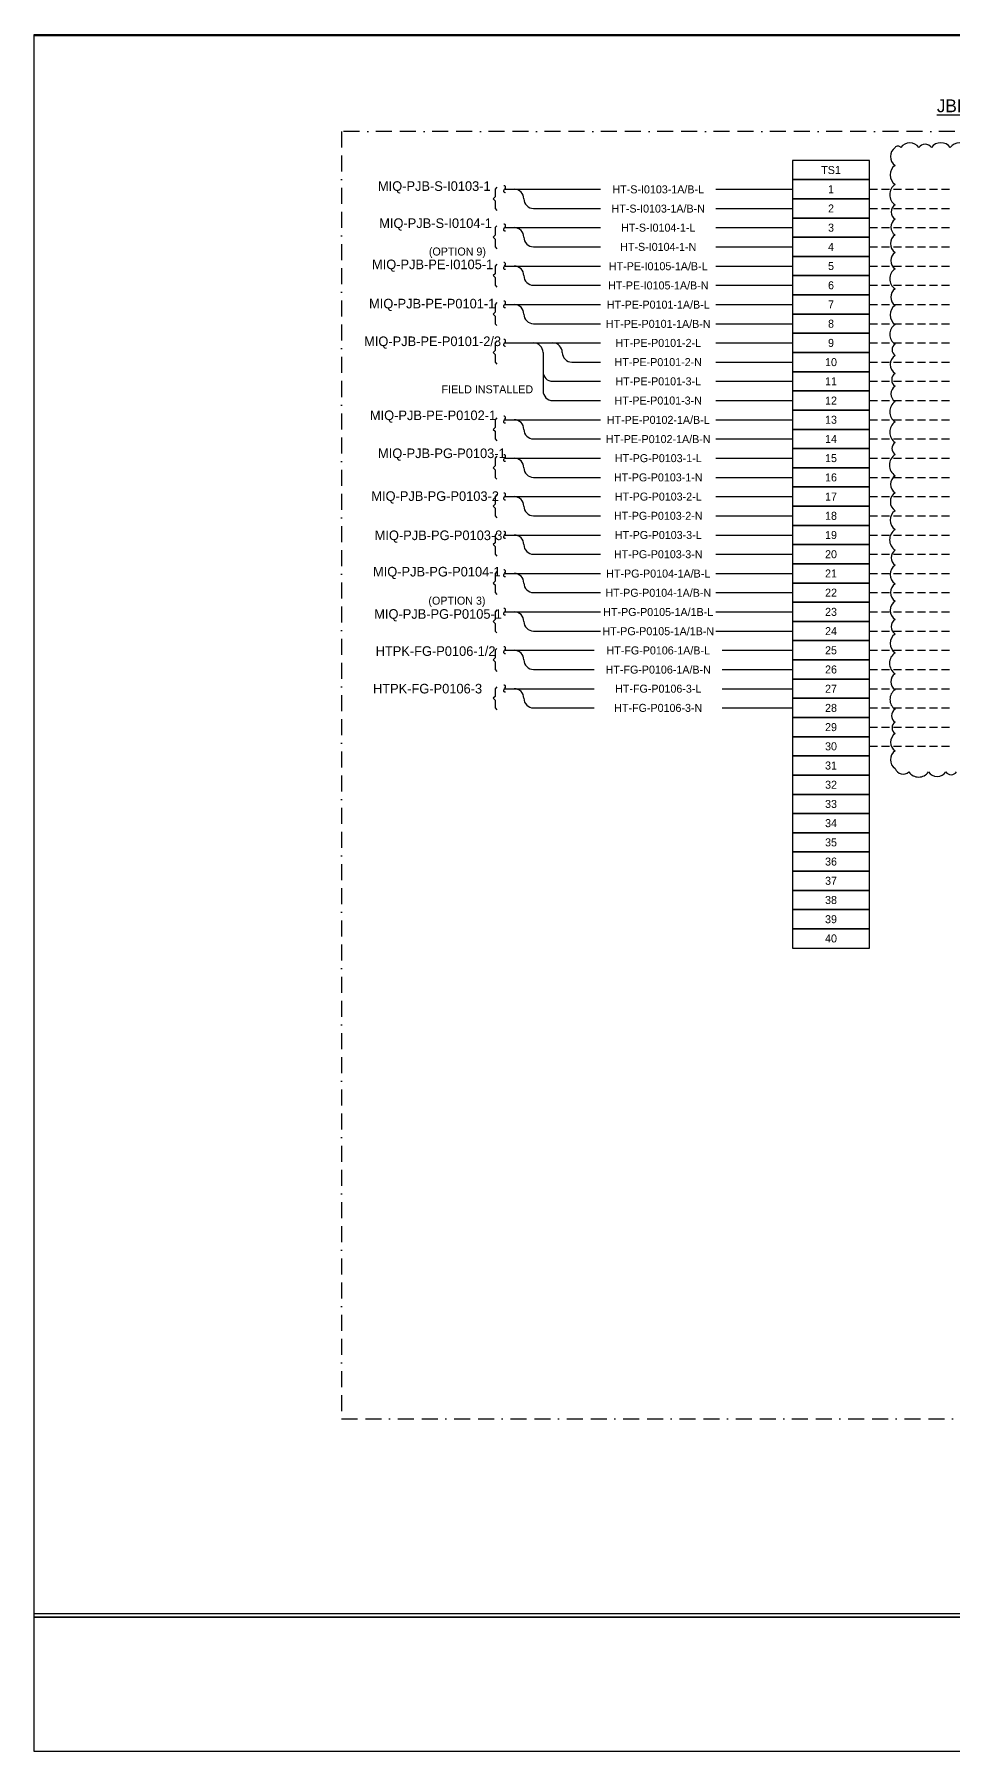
# Model space of a CAD drawing. Extents: x -790 to 844, y 0 to 794.
# Drawn here: x 0 to 287, y 0 to 536 of the extents above; entities that cross this region are included whole.
import ezdxf
from ezdxf.enums import TextEntityAlignment as Align

# ---------------------------------------------------------------- set-up
doc = ezdxf.new("R2010")
doc.units = 0
doc.header["$LTSCALE"] = 10
doc.header["$MEASUREMENT"] = 0
doc.linetypes.add('BORDER', pattern=[1.75, 0.5, -0.25, 0.5, -0.25, 0, -0.25])
doc.linetypes.add('HIDDEN', pattern=[0.375, 0.25, -0.125])
for name, color, linetype in [('(OPTION 3) TEXT-2', 2, 'Continuous'), ('(OPTION 3) WIRE-1', 1, 'Continuous'), ('(OPTION 9) TEXT-2', 2, 'Continuous'), ('(OPTION 9) WIRE-1', 1, 'Continuous'), ('(TAG SINGLE) TEXT-2', 2, 'Continuous'), ('EQUIP-ENCL', 7, 'BORDER'), ('FWIRE-1', 1, 'HIDDEN'), ('HOLD', 1, 'Continuous'), ('TERM-1', 1, 'Continuous'), ('TEXT-2', 2, 'Continuous'), ('TITLE', 7, 'Continuous'), ('WIRE-1', 1, 'Continuous')]:
    doc.layers.add(name, color=color, linetype=linetype)
doc.layers.add('View', color=251, linetype='Continuous', plot=False)
doc.styles.add('Scovan Elec', font='FRAMDCN.TTF')
doc.styles.get("Standard").update_dxf_attribs({"font": 'FRAMDCN.TTF'})

# ---------------------------------------------------------------- blocks, each defined once
blk = doc.blocks.new('*U10')
blk.add_lwpolyline([(-12, 3), (-12, -3), (12, -3), (12, 3)], close=True)
at = {"color": 2}
blk.add_attdef('TAG1', text='', height=2.5, dxfattribs=at).set_placement((0, 0), align=Align.MIDDLE)
blk = doc.blocks.new('G-WavyBreakline')
blk.add_open_spline([(-1.07, -0.3), (-1.08, -0.22), (-1.09, -0.05), (-0.97, 0.2), (-0.73, 0.31), (-0.46, 0.32), (-0.14, 0.12), (0.14, -0.12), (0.46, -0.32), (0.73, -0.31), (0.97, -0.2), (1.09, 0.05), (1.08, 0.22), (1.07, 0.3)], degree=3, knots=[0, 0, 0, 0, 0.23778, 0.504219, 0.769947, 1.007727, 1.273929, 1.868857, 2.135059, 2.372839, 2.638567, 2.905005, 3.142785, 3.142785, 3.142785, 3.142785])

msp = doc.modelspace()

# ---------------------------------------------------------------- linework, layer by layer
at = {"layer": '(OPTION 3) TEXT-2', "flags": 128}
msp.add_lwpolyline([(144.6, 368.6), (144, 368), (144, 365.6), (143.4, 365), (144, 364.4), (144, 362), (144.6, 361.4)], dxfattribs=at)
at = {"layer": '(OPTION 3) WIRE-1'}
for p, q in [((147, 368), (177, 368)), ((213, 368), (237, 368)), ((156, 362), (177, 362)), ((213, 362), (237, 362))]:
    msp.add_line(p, q, dxfattribs=at)
for centre, start, end in [((150, 365), 0, 90), ((156, 365), 180, 270)]:
    msp.add_arc(centre, 3, start, end, dxfattribs=at)
at = {"layer": '(OPTION 9) TEXT-2', "flags": 128}
msp.add_lwpolyline([(144.6, 476.6), (144, 476), (144, 473.6), (143.4, 473), (144, 472.4), (144, 470), (144.6, 469.4)], dxfattribs=at)
at = {"layer": '(OPTION 9) WIRE-1'}
for p, q in [((147, 476), (177, 476)), ((213, 476), (237, 476)), ((156, 470), (177, 470)), ((213, 470), (237, 470))]:
    msp.add_line(p, q, dxfattribs=at)
for centre, start, end in [((150, 473), 0, 90), ((156, 473), 180, 270)]:
    msp.add_arc(centre, 3, start, end, dxfattribs=at)
at = {"layer": 'EQUIP-ENCL'}
msp.add_line((96, 104), (612, 104), dxfattribs=at)
for points in [[(612, 104), (612, 506), (96, 506)], [(96, 506), (96, 104)]]:
    msp.add_lwpolyline(points, dxfattribs=at)
at = {"layer": 'FWIRE-1'}
for p, q in [((261, 488), (287, 488)), ((261, 482), (287, 482)), ((261, 476), (287, 476)), ((261, 470), (287, 470)), ((261, 464), (287, 464)), ((261, 458), (287, 458)), ((261, 452), (287, 452)), ((261, 446), (287, 446)), ((261, 440), (287, 440)), ((261, 434), (287, 434)), ((261, 428), (287, 428)), ((261, 422), (287, 422)), ((261, 416), (287, 416)), ((261, 410), (287, 410)), ((261, 404), (287, 404)), ((261, 398), (287, 398)), ((261, 392), (287, 392)), ((261, 386), (287, 386)), ((261, 380), (287, 380)), ((261, 374), (287, 374)), ((261, 368), (287, 368)), ((261, 362), (287, 362)), ((261, 356), (287, 356)), ((261, 350), (287, 350)), ((261, 344), (287, 344)), ((261, 338), (287, 338)), ((261, 332), (287, 332)), ((261, 326), (287, 326)), ((261, 320), (287, 320)), ((261, 314), (287, 314))]:
    msp.add_line(p, q, dxfattribs=at)
at = {"layer": 'HOLD'}
for points in [[(269, 501, 0.520567), (269, 495.43, 0.520567), (269, 489.49, 0.520567), (269, 483.11, 0.520567), (269, 478.64, 0.520567), (269, 473.73, 0.520567), (269, 468.26, 0.520567), (269, 463.12, 0.520567), (269, 456.89, 0.520567), (269, 451.72, 0.520567), (269, 445.77, 0.520567), (269, 439.6, 0.520567), (269, 436.09, 0.520567), (269, 430.45, 0.520567), (269, 426.48, 0.520567), (269, 421.65, 0.520567), (269, 415.32, 0.520567), (269, 408.92, 0.520567), (269, 405.16, 0.520567), (269, 398.51, 0.520567), (269, 393.2, 0.520567), (269, 387.58, 0.520567), (269, 381.74, 0.520567), (269, 375.24, 0.520567), (269, 370.56, 0.520567), (269, 364.76, 0.520567), (269, 359.33, 0.520567), (269, 353.61, 0.520567), (269, 349.07, 0.520567), (269, 343.23, 0.520567), (269, 336.67, 0.520567), (269, 331.68, 0.520567), (269, 325.57, 0.520567), (269, 321.55, 0.520567), (269, 317.97, 0.520567), (269, 312.56, 0.520567), (269, 307.05, 0.520567), (273.32, 306, 0.520567), (279.44, 306, 0.520567), (284.89, 306, 0.520567), (288.23, 306, 0.520567)], [(292.11, 501, 0.520567), (286.26, 501, 0.520567), (280.39, 501, 0.520567), (276.43, 501, 0.520567), (270.83, 501, 0.520567), (269, 501, 0.520567)]]:
    msp.add_lwpolyline(points, format="xyb", dxfattribs=at)
at = {"layer": 'TEXT-2', "flags": 128}
for points in [[(144.6, 488.6), (144, 488), (144, 485.6), (143.4, 485), (144, 484.4), (144, 482), (144.6, 481.4)], [(144.6, 464.6), (144, 464), (144, 461.6), (143.4, 461), (144, 460.4), (144, 458), (144.6, 457.4)], [(144.6, 452.6), (144, 452), (144, 449.6), (143.4, 449), (144, 448.4), (144, 446), (144.6, 445.4)], [(144.6, 440.6), (144, 440), (144, 437.6), (143.4, 437), (144, 436.4), (144, 434), (144.6, 433.4)], [(144.6, 416.6), (144, 416), (144, 413.6), (143.4, 413), (144, 412.4), (144, 410), (144.6, 409.4)], [(144.6, 404.6), (144, 404), (144, 401.6), (143.4, 401), (144, 400.4), (144, 398), (144.6, 397.4)], [(144.6, 392.6), (144, 392), (144, 389.6), (143.4, 389), (144, 388.4), (144, 386), (144.6, 385.4)], [(144.6, 380.6), (144, 380), (144, 377.6), (143.4, 377), (144, 376.4), (144, 374), (144.6, 373.4)], [(144.6, 356.6), (144, 356), (144, 353.6), (143.4, 353), (144, 352.4), (144, 350), (144.6, 349.4)], [(144.6, 344.6), (144, 344), (144, 341.6), (143.4, 341), (144, 340.4), (144, 338), (144.6, 337.4)], [(144.6, 332.6), (144, 332), (144, 329.6), (143.4, 329), (144, 328.4), (144, 326), (144.6, 325.4)]]:
    msp.add_lwpolyline(points, dxfattribs=at)
at = {"layer": 'TITLE'}
for points in [[(0, 536.37), (843.77, 536.37), (843.77, 42.04), (0, 42.04)], [(0, 42.04), (843.77, 42.04), (843.77, 0), (0, 0)]]:
    msp.add_lwpolyline(points, close=True, dxfattribs=at)
at = {"layer": 'View'}
msp.add_lwpolyline([(0, 536), (843, 536), (843, 43), (0, 43)], close=True, dxfattribs=at)
at = {"layer": 'WIRE-1'}
for p, q in [((147, 488), (177, 488)), ((213, 488), (237, 488)), ((156, 482), (177, 482)), ((213, 482), (237, 482)), ((147, 464), (177, 464)), ((213, 464), (237, 464)), ((156, 458), (177, 458)), ((213, 458), (237, 458)), ((147, 452), (177, 452)), ((213, 452), (237, 452)), ((156, 446), (177, 446)), ((213, 446), (237, 446)), ((147, 440), (177, 440)), ((213, 440), (237, 440)), ((159, 437), (159, 425)), ((168, 434), (177, 434)), ((213, 434), (237, 434)), ((162, 428), (177, 428)), ((213, 428), (237, 428)), ((162, 422), (177, 422)), ((213, 422), (237, 422)), ((147, 416), (177, 416)), ((213, 416), (237, 416)), ((156, 410), (177, 410)), ((213, 410), (237, 410)), ((147, 404), (177, 404)), ((213, 404), (237, 404)), ((156, 398), (177, 398)), ((213, 398), (237, 398)), ((147, 392), (177, 392)), ((213, 392), (237, 392)), ((156, 386), (177, 386)), ((213, 386), (237, 386)), ((147, 380), (177, 380)), ((213, 380), (237, 380)), ((156, 374), (177, 374)), ((213, 374), (237, 374)), ((147, 356), (177, 356)), ((213, 356), (237, 356)), ((156, 350), (177, 350)), ((213, 350), (237, 350)), ((147, 344), (175, 344)), ((215, 344), (237, 344)), ((156, 338), (175, 338)), ((215, 338), (237, 338)), ((147, 332), (175, 332)), ((215, 332), (237, 332)), ((156, 326), (175, 326)), ((215, 326), (237, 326))]:
    msp.add_line(p, q, dxfattribs=at)
for centre, start, end in [((150, 485), 0, 90), ((156, 485), 180, 270), ((150, 461), 0, 90), ((156, 461), 180, 270), ((150, 449), 0, 90), ((156, 449), 180, 270), ((156, 437), 0, 90), ((162, 437), 0, 90), ((168, 437), 180, 270), ((162, 431), 180, 270), ((162, 425), 180, 270), ((150, 413), 0, 90), ((156, 413), 180, 270), ((150, 401), 0, 90), ((156, 401), 180, 270), ((150, 389), 0, 90), ((156, 389), 180, 270), ((150, 377), 0, 90), ((156, 377), 180, 270), ((150, 353), 0, 90), ((156, 353), 180, 270), ((150, 341), 0, 90), ((156, 341), 180, 270), ((150, 329), 0, 90), ((156, 329), 180, 270)]:
    msp.add_arc(centre, 3, start, end, dxfattribs=at)

# ---------------------------------------------------------------- block references
at = {"layer": '(OPTION 3) WIRE-1', "rotation": 90.00000000000001}
msp.add_blockref('G-WavyBreakline', (147, 368), dxfattribs=at)
at = {"layer": '(OPTION 9) WIRE-1', "rotation": 90.00000000000001}
msp.add_blockref('G-WavyBreakline', (147, 476), dxfattribs=at)
at = {"layer": 'TERM-1'}
for p, values in [((249, 494), {'TAG1': 'TS1'}), ((249, 488), {'TAG1': '1'}), ((249, 482), {'TAG1': '2'}), ((249, 476), {'TAG1': '3'}), ((249, 470), {'TAG1': '4'}), ((249, 464), {'TAG1': '5'}), ((249, 458), {'TAG1': '6'}), ((249, 452), {'TAG1': '7'}), ((249, 446), {'TAG1': '8'}), ((249, 440), {'TAG1': '9'}), ((249, 434), {'TAG1': '10'}), ((249, 428), {'TAG1': '11'}), ((249, 422), {'TAG1': '12'}), ((249, 416), {'TAG1': '13'}), ((249, 410), {'TAG1': '14'}), ((249, 404), {'TAG1': '15'}), ((249, 398), {'TAG1': '16'}), ((249, 392), {'TAG1': '17'}), ((249, 386), {'TAG1': '18'}), ((249, 380), {'TAG1': '19'}), ((249, 374), {'TAG1': '20'}), ((249, 368), {'TAG1': '21'}), ((249, 362), {'TAG1': '22'}), ((249, 356), {'TAG1': '23'}), ((249, 350), {'TAG1': '24'}), ((249, 344), {'TAG1': '25'}), ((249, 338), {'TAG1': '26'}), ((249, 332), {'TAG1': '27'}), ((249, 326), {'TAG1': '28'}), ((249, 320), {'TAG1': '29'}), ((249, 314), {'TAG1': '30'}), ((249, 308), {'TAG1': '31'}), ((249, 302), {'TAG1': '32'}), ((249, 296), {'TAG1': '33'}), ((249, 290), {'TAG1': '34'}), ((249, 284), {'TAG1': '35'}), ((249, 278), {'TAG1': '36'}), ((249, 272), {'TAG1': '37'}), ((249, 266), {'TAG1': '38'}), ((249, 260), {'TAG1': '39'}), ((249, 254), {'TAG1': '40'})]:
    msp.add_blockref('*U10', p, dxfattribs=at).add_auto_attribs(values)
at = {"layer": 'WIRE-1', "rotation": 90.00000000000001}
for p in [(147, 488), (147, 464), (147, 452), (147, 440), (147, 416), (147, 404), (147, 392), (147, 380), (147, 356), (147, 344), (147, 332)]:
    msp.add_blockref('G-WavyBreakline', p, dxfattribs=at)

# ---------------------------------------------------------------- texts
at = {"layer": '(OPTION 3) TEXT-2', "style": 'Scovan Elec'}
for s, p in [('HT-PG-P0104-1A/B-L', (195, 368)), ('HT-PG-P0104-1A/B-N', (195, 362))]:
    msp.add_text(s, height=2.5, dxfattribs=at).set_placement(p, align=Align.MIDDLE)
at = {"layer": '(OPTION 3) TEXT-2', "insert": (141, 360.75), "char_height": 2.5, "attachment_point": 3, "style": 'Scovan Elec'}
msp.add_mtext('(OPTION 3)', dxfattribs=at)
at = {"layer": '(OPTION 9) TEXT-2', "style": 'Scovan Elec'}
for s, p in [('HT-S-I0104-1-L', (195, 476)), ('HT-S-I0104-1-N', (195, 470))]:
    msp.add_text(s, height=2.5, dxfattribs=at).set_placement(p, align=Align.MIDDLE)
at = {"layer": '(OPTION 9) TEXT-2', "insert": (141.15, 469.79), "char_height": 2.5, "attachment_point": 3, "style": 'Scovan Elec'}
msp.add_mtext('(OPTION 9)', dxfattribs=at)
at = {"layer": '(TAG SINGLE) TEXT-2', "char_height": 3, "attachment_point": 5, "style": 'Scovan Elec'}
for s, insert in [('MIQ-PJB-S-I0103-1', (125.01, 488.57)), ('MIQ-PJB-S-I0104-1', (125.4, 476.98)), ('MIQ-PJB-PE-I0105-1', (124.48, 464.11)), ('MIQ-PJB-PE-P0101-1', (124.35, 451.86)), ('MIQ-PJB-PE-P0101-2/3', (124.48, 440.09)), ('MIQ-PJB-PE-P0102-1', (124.61, 416.97)), ('MIQ-PJB-PG-P0103-1', (127.38, 405.11)), ('MIQ-PJB-PG-P0103-2', (125.27, 391.74)), ('MIQ-PJB-PG-P0103-3', (126.33, 379.49)), ('MIQ-PJB-PG-P0104-1', (125.8, 368.13)), ('MIQ-PJB-PG-P0105-1', (126.19, 354.92)), ('HTPK-FG-P0106-1/2', (125.4, 343.72)), ('HTPK-FG-P0106-3', (122.9, 331.99))]:
    msp.add_mtext(s, dxfattribs=dict(at, insert=insert))
at = {"layer": 'TEXT-2', "style": 'Scovan Elec'}
for s, p in [('HT-S-I0103-1A/B-L', (195, 488)), ('HT-S-I0103-1A/B-N', (195, 482)), ('HT-PE-I0105-1A/B-L', (195, 464)), ('HT-PE-I0105-1A/B-N', (195, 458)), ('HT-PE-P0101-1A/B-L', (195, 452)), ('HT-PE-P0101-1A/B-N', (195, 446)), ('HT-PE-P0101-2-L', (195, 440)), ('HT-PE-P0101-2-N', (195, 434)), ('HT-PE-P0101-3-L', (195, 428)), ('HT-PE-P0101-3-N', (195, 422)), ('HT-PE-P0102-1A/B-L', (195, 416)), ('HT-PE-P0102-1A/B-N', (195, 410)), ('HT-PG-P0103-1-L', (195, 404)), ('HT-PG-P0103-1-N', (195, 398)), ('HT-PG-P0103-2-L', (195, 392)), ('HT-PG-P0103-2-N', (195, 386)), ('HT-PG-P0103-3-L', (195, 380)), ('HT-PG-P0103-3-N', (195, 374)), ('HT-PG-P0105-1A/1B-L', (195, 356)), ('HT-PG-P0105-1A/1B-N', (195, 350)), ('HT-FG-P0106-1A/B-L', (195, 344)), ('HT-FG-P0106-1A/B-N', (195, 338)), ('HT-FG-P0106-3-L', (195, 332)), ('HT-FG-P0106-3-N', (195, 326))]:
    msp.add_text(s, height=2.5, dxfattribs=at).set_placement(p, align=Align.MIDDLE)
for s, insert, char_height, attachment_point in [('{\\LJBHT-P01 - HEAT TRACE POWER & RTD JUNCTION BOX}', (354, 512), 4, 8), ('FIELD INSTALLED', (155.89, 426.75), 2.5, 3)]:
    msp.add_mtext(s, dxfattribs=dict(at, insert=insert, char_height=char_height, attachment_point=attachment_point))

doc.saveas('drawing.dxf')
